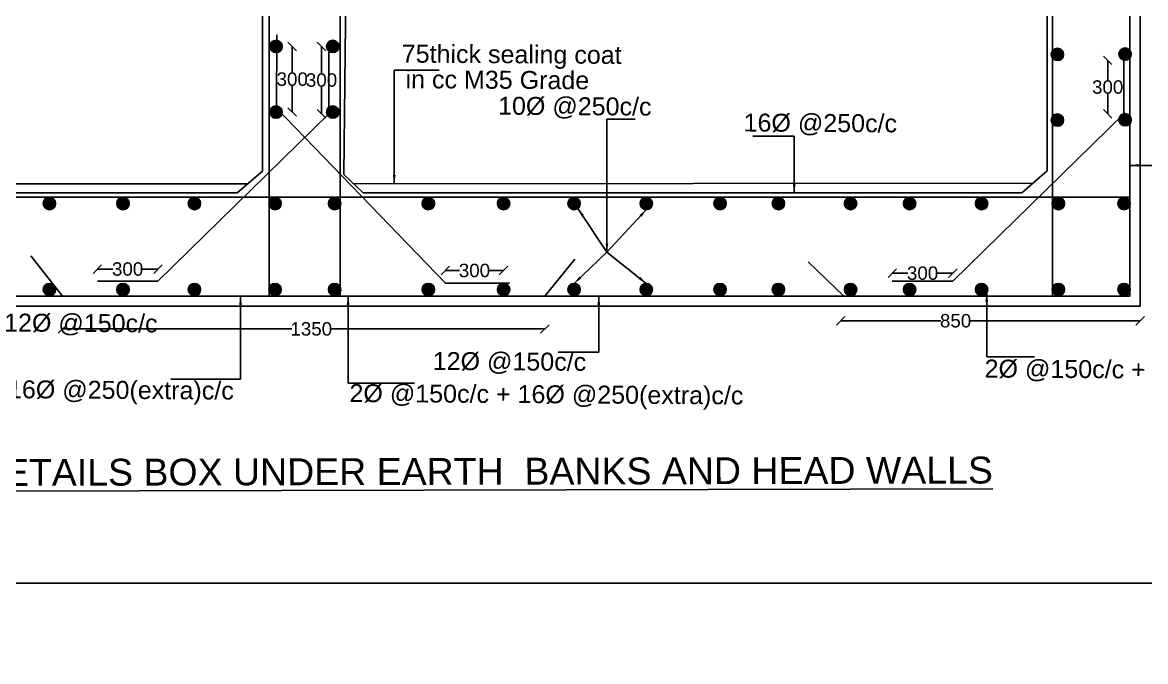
# Model space of a CAD drawing. Header units: millimetres. Extents: x 5124 to 6568637, y 2311 to 91879094.
# Drawn here: x 3779223 to 3791783, y 45932826 to 45939968 of the extents above; entities that cross this region are included whole.
import ezdxf

# ---------------------------------------------------------------- set-up
doc = ezdxf.new("R2010")
doc.units = ezdxf.units.MM
doc.header["$MEASUREMENT"] = 0
for name, color, linetype in [('DIMENSION', 7, 'Continuous'), ('DRAWING', 7, 'Continuous'), ('TEXT', 7, 'Continuous')]:
    doc.layers.add(name, color=color, linetype=linetype)
doc.styles.get("Standard").update_dxf_attribs({"font": 'arial.ttf', "height": 150})
doc.dimstyles.get("Standard").update_dxf_attribs({"dimtxt": 200, "dimasz": 110, "dimexe": 0.18, "dimexo": 0.0625, "dimgap": 0.09, "dimtad": 0, "dimtih": 1, "dimtoh": 1, "dimdec": 0, "dimzin": 0, "dimdsep": 46, "dimtxsty": 'Standard', "dimblk": 'OBLIQUE', "dimcen": 0.09, "dimse1": 1, "dimse2": 1, "dimadec": 0, "dimazin": 0, "dimtfac": 1, "dimtdec": 0, "dimtofl": 0, "dimtmove": 0, "dimatfit": 3, "dimfxl": 1, "dimtolj": 1, "dimtzin": 0, "dimarcsym": 0})

# ---------------------------------------------------------------- blocks, each defined once
blk = doc.blocks.new('_Oblique')
at = {"color": 0, "linetype": 'ByBlock', "lineweight": -2}
blk.add_line((-0.5, -0.5), (0.5, 0.5), dxfattribs=at)
blk = doc.blocks.new('*D70')
at = {"layer": 'Defpoints', "color": 0, "transparency": 16777216}
for p in [(3791723, 45946369), (3791723, 45946123), (3790742, 45932826)]:
    blk.add_point(p, dxfattribs=at)
at = {"layer": 'DIMENSION', "color": 0, "lineweight": -2, "transparency": 16777216}
for p, q in [((3790742, 45946369), (3791246, 45946369)), ((3791723, 45946369), (3791577, 45946369))]:
    blk.add_line(p, q, dxfattribs=at)
at = {"layer": 'DIMENSION', "color": 0, "lineweight": -2, "transparency": 16777216, "xscale": 95, "yscale": 95, "zscale": 95, "rotation": 180}
blk.add_blockref('_Oblique', (3790742, 45946369), dxfattribs=at)
at = {"layer": 'DIMENSION', "color": 0, "lineweight": -2, "transparency": 16777216, "xscale": 95, "yscale": 95, "zscale": 95}
blk.add_blockref('_Oblique', (3791723, 45946369), dxfattribs=at)
at = {"layer": 'DIMENSION', "color": 0, "transparency": 16777216, "insert": (3791411, 45946369), "char_height": 150, "attachment_point": 5}
blk.add_mtext('\\A1;350', dxfattribs=at)
blk = doc.blocks.new('*D78')
at = {"layer": 'Defpoints', "color": 0, "transparency": 16777216}
for p in [(3780061, 45937212), (3780061, 45937079), (3780738, 45937079)]:
    blk.add_point(p, dxfattribs=at)
at = {"layer": 'DIMENSION', "color": 0, "lineweight": -2, "transparency": 16777216}
for p, q in [((3780061, 45937212), (3780234, 45937212)), ((3780738, 45937212), (3780565, 45937212))]:
    blk.add_line(p, q, dxfattribs=at)
at = {"layer": 'DIMENSION', "color": 0, "lineweight": -2, "transparency": 16777216, "xscale": 95, "yscale": 95, "zscale": 95, "rotation": 180}
blk.add_blockref('_Oblique', (3780061, 45937212), dxfattribs=at)
at = {"layer": 'DIMENSION', "color": 0, "lineweight": -2, "transparency": 16777216, "xscale": 95, "yscale": 95, "zscale": 95}
blk.add_blockref('_Oblique', (3780738, 45937212), dxfattribs=at)
at = {"layer": 'DIMENSION', "color": 0, "transparency": 16777216, "insert": (3780399, 45937212), "char_height": 150, "attachment_point": 5}
blk.add_mtext('\\A1;300', dxfattribs=at)
blk = doc.blocks.new('*D79')
at = {"layer": 'Defpoints', "color": 0, "transparency": 16777216}
for p in [(3782059, 45939700), (3782059, 45938967), (3782240, 45938967)]:
    blk.add_point(p, dxfattribs=at)
at = {"layer": 'DIMENSION', "color": 0, "lineweight": -2, "transparency": 16777216}
for p, q in [((3782240, 45939700), (3782240, 45939411)), ((3782240, 45938967), (3782240, 45939257))]:
    blk.add_line(p, q, dxfattribs=at)
at = {"layer": 'DIMENSION', "color": 0, "lineweight": -2, "transparency": 16777216, "xscale": 95, "yscale": 95, "zscale": 95}
for p, rotation in [((3782240, 45939700), 90), ((3782240, 45938967), 270)]:
    blk.add_blockref('_Oblique', p, dxfattribs=dict(at, rotation=rotation))
at = {"layer": 'DIMENSION', "color": 0, "transparency": 16777216, "insert": (3782240, 45939334), "char_height": 150, "attachment_point": 5}
blk.add_mtext('\\A1;300', dxfattribs=at)
blk = doc.blocks.new('*D80')
at = {"layer": 'Defpoints', "color": 0, "transparency": 16777216}
for p in [(3782568, 45939700), (3782694, 45939700), (3782651, 45938948)]:
    blk.add_point(p, dxfattribs=at)
at = {"layer": 'DIMENSION', "color": 0, "lineweight": -2, "transparency": 16777216}
for p, q in [((3782568, 45939700), (3782568, 45939401)), ((3782568, 45938948), (3782568, 45939247))]:
    blk.add_line(p, q, dxfattribs=at)
at = {"layer": 'DIMENSION', "color": 0, "lineweight": -2, "transparency": 16777216, "xscale": 95, "yscale": 95, "zscale": 95}
for p, rotation in [((3782568, 45939700), 90), ((3782568, 45938948), 270)]:
    blk.add_blockref('_Oblique', p, dxfattribs=dict(at, rotation=rotation))
at = {"layer": 'DIMENSION', "color": 0, "transparency": 16777216, "insert": (3782568, 45939324), "char_height": 150, "attachment_point": 5}
blk.add_mtext('\\A1;300', dxfattribs=at)
blk = doc.blocks.new('*D86')
at = {"layer": 'Defpoints', "color": 0, "transparency": 16777216}
for p in [(3791360, 45939545), (3791555, 45939545), (3791542, 45938948)]:
    blk.add_point(p, dxfattribs=at)
at = {"layer": 'DIMENSION', "color": 0, "lineweight": -2, "transparency": 16777216}
for p, q in [((3791360, 45939545), (3791360, 45939323)), ((3791360, 45938948), (3791360, 45939170))]:
    blk.add_line(p, q, dxfattribs=at)
at = {"layer": 'DIMENSION', "color": 0, "lineweight": -2, "transparency": 16777216, "xscale": 95, "yscale": 95, "zscale": 95}
for p, rotation in [((3791360, 45939545), 90), ((3791360, 45938948), 270)]:
    blk.add_blockref('_Oblique', p, dxfattribs=dict(at, rotation=rotation))
at = {"layer": 'DIMENSION', "color": 0, "transparency": 16777216, "insert": (3791360, 45939246), "char_height": 150, "attachment_point": 5}
blk.add_mtext('\\A1;300', dxfattribs=at)
blk = doc.blocks.new('*D87')
at = {"layer": 'Defpoints', "color": 0, "transparency": 16777216}
for p in [(3788951, 45937166), (3788951, 45937079), (3789629, 45937079)]:
    blk.add_point(p, dxfattribs=at)
at = {"layer": 'DIMENSION', "color": 0, "lineweight": -2, "transparency": 16777216}
for p, q in [((3788951, 45937166), (3789125, 45937166)), ((3789629, 45937166), (3789456, 45937166))]:
    blk.add_line(p, q, dxfattribs=at)
at = {"layer": 'DIMENSION', "color": 0, "lineweight": -2, "transparency": 16777216, "xscale": 95, "yscale": 95, "zscale": 95, "rotation": 180}
blk.add_blockref('_Oblique', (3788951, 45937166), dxfattribs=at)
at = {"layer": 'DIMENSION', "color": 0, "lineweight": -2, "transparency": 16777216, "xscale": 95, "yscale": 95, "zscale": 95}
blk.add_blockref('_Oblique', (3789629, 45937166), dxfattribs=at)
at = {"layer": 'DIMENSION', "color": 0, "transparency": 16777216, "insert": (3789290, 45937166), "char_height": 150, "attachment_point": 5}
blk.add_mtext('\\A1;300', dxfattribs=at)
blk = doc.blocks.new('*D88')
at = {"layer": 'Defpoints', "color": 0, "transparency": 16777216}
for p in [(3788374, 45936911), (3791723, 45936797), (3791723, 45936634)]:
    blk.add_point(p, dxfattribs=at)
at = {"layer": 'DIMENSION', "color": 0, "lineweight": -2, "transparency": 16777216}
for p, q in [((3788374, 45936634), (3789494, 45936634)), ((3791723, 45936634), (3789825, 45936634))]:
    blk.add_line(p, q, dxfattribs=at)
at = {"layer": 'DIMENSION', "color": 0, "lineweight": -2, "transparency": 16777216, "xscale": 95, "yscale": 95, "zscale": 95, "rotation": 180}
blk.add_blockref('_Oblique', (3788374, 45936634), dxfattribs=at)
at = {"layer": 'DIMENSION', "color": 0, "lineweight": -2, "transparency": 16777216, "xscale": 95, "yscale": 95, "zscale": 95}
blk.add_blockref('_Oblique', (3791723, 45936634), dxfattribs=at)
at = {"layer": 'DIMENSION', "color": 0, "transparency": 16777216, "insert": (3789659, 45936634), "char_height": 150, "attachment_point": 5}
blk.add_mtext('\\A1;850', dxfattribs=at)
blk = doc.blocks.new('*D89')
at = {"layer": 'Defpoints', "color": 0, "transparency": 16777216}
for p in [(3779671, 45936911), (3785066, 45936911), (3785066, 45936543)]:
    blk.add_point(p, dxfattribs=at)
at = {"layer": 'DIMENSION', "color": 0, "lineweight": -2, "transparency": 16777216}
for p, q in [((3779671, 45936543), (3782236, 45936543)), ((3785066, 45936543), (3782669, 45936543))]:
    blk.add_line(p, q, dxfattribs=at)
at = {"layer": 'DIMENSION', "color": 0, "lineweight": -2, "transparency": 16777216, "xscale": 95, "yscale": 95, "zscale": 95, "rotation": 180}
blk.add_blockref('_Oblique', (3779671, 45936543), dxfattribs=at)
at = {"layer": 'DIMENSION', "color": 0, "lineweight": -2, "transparency": 16777216, "xscale": 95, "yscale": 95, "zscale": 95}
blk.add_blockref('_Oblique', (3785066, 45936543), dxfattribs=at)
at = {"layer": 'DIMENSION', "color": 0, "transparency": 16777216, "insert": (3782453, 45936543), "char_height": 150, "attachment_point": 5}
blk.add_mtext('\\A1;1350', dxfattribs=at)
blk = doc.blocks.new('*D90')
at = {"layer": 'Defpoints', "color": 0, "transparency": 16777216}
for p in [(3784603, 45937196), (3783952, 45937056), (3784603, 45937052)]:
    blk.add_point(p, dxfattribs=at)
at = {"layer": 'DIMENSION', "color": 0, "lineweight": -2, "transparency": 16777216}
for p, q in [((3783952, 45937196), (3784112, 45937196)), ((3784603, 45937196), (3784443, 45937196))]:
    blk.add_line(p, q, dxfattribs=at)
at = {"layer": 'DIMENSION', "color": 0, "lineweight": -2, "transparency": 16777216, "xscale": 95, "yscale": 95, "zscale": 95, "rotation": 180}
blk.add_blockref('_Oblique', (3783952, 45937196), dxfattribs=at)
at = {"layer": 'DIMENSION', "color": 0, "lineweight": -2, "transparency": 16777216, "xscale": 95, "yscale": 95, "zscale": 95}
blk.add_blockref('_Oblique', (3784603, 45937196), dxfattribs=at)
at = {"layer": 'DIMENSION', "color": 0, "transparency": 16777216, "insert": (3784278, 45937196), "char_height": 150, "attachment_point": 5}
blk.add_mtext('\\A1;300', dxfattribs=at)

msp = doc.modelspace()

# ---------------------------------------------------------------- hatches: boundary and pattern name
at = {"layer": 'DRAWING'}
h = msp.add_hatch(dxfattribs=at)
h.set_pattern_fill('ANSI31', color=256, scale=0.911215, style=0)
h.set_pattern_definition([(45, (507044.86059, 4073909.22832), (-0.0805408256441, 0.0805408256441), [])])
h.paths.add_polyline_path([(3782128.3, 45939700.5, 0.9586945), (3781990.5, 45939706.3), (3781990.5, 45939694.6, 0.9586945)])
h = msp.add_hatch(dxfattribs=at)
h.set_pattern_fill('ANSI31', color=256, scale=0.911215, style=0)
h.set_pattern_definition([(45, (507679.34445, 4073909.22832), (-0.0805408256441, 0.0805408256441), [])])
h.paths.add_polyline_path([(3782762.8, 45939700.5, 0.9586945), (3782625, 45939706.3), (3782625, 45939694.6, 0.9586945)])
h = msp.add_hatch(dxfattribs=at)
h.set_pattern_fill('ANSI31', color=256, scale=0.911215, style=0)
h.set_pattern_definition([(45, (515783.68146, 4073819.71666), (-0.0805408256441, 0.0805408256441), [])])
h.paths.add_polyline_path([(3790867.1, 45939610.9, 0.9586945), (3790729.3, 45939616.8), (3790729.3, 45939605.1, 0.9586945)])
h = msp.add_hatch(dxfattribs=at)
h.set_pattern_fill('ANSI31', color=256, scale=0.911215, style=0)
h.set_pattern_definition([(45, (516540.87119, 4073823.20804), (-0.0805408256441, 0.0805408256441), [])])
h.paths.add_polyline_path([(3791624.3, 45939614.4, 0.9586945), (3791486.5, 45939620.3), (3791486.5, 45939608.6, 0.9586945)])
h = msp.add_hatch(dxfattribs=at)
h.set_pattern_fill('ANSI31', color=256, scale=0.911215, style=0)
h.set_pattern_definition([(45, (507044.86059, 4073176.03935), (-0.0805408256441, 0.0805408256441), [])])
h.paths.add_polyline_path([(3782128.3, 45938967.3, 0.9586945), (3781990.5, 45938973.1), (3781990.5, 45938961.5, 0.9586945)])
h = msp.add_hatch(dxfattribs=at)
h.set_pattern_fill('ANSI31', color=256, scale=0.911215, style=0)
h.set_pattern_definition([(45, (507679.34445, 4073176.03935), (-0.0805408256441, 0.0805408256441), [])])
h.paths.add_polyline_path([(3782762.8, 45938967.3, 0.9586945), (3782625, 45938973.1), (3782625, 45938961.5, 0.9586945)])
h = msp.add_hatch(dxfattribs=at)
h.set_pattern_fill('ANSI31', color=256, scale=0.911215, style=0)
h.set_pattern_definition([(45, (515783.68146, 4073086.52769), (-0.0805408256441, 0.0805408256441), [])])
h.paths.add_polyline_path([(3790867.1, 45938877.8, 0.9586945), (3790729.3, 45938883.6), (3790729.3, 45938871.9, 0.9586945)])
h = msp.add_hatch(dxfattribs=at)
h.set_pattern_fill('ANSI31', color=256, scale=0.911215, style=0)
h.set_pattern_definition([(45, (516540.87119, 4073090.01907), (-0.0805408256441, 0.0805408256441), [])])
h.paths.add_polyline_path([(3791624.3, 45938881.2, 0.9586945), (3791486.5, 45938887.1), (3791486.5, 45938875.4, 0.9586945)])
h = msp.add_hatch(dxfattribs=at)
h.set_pattern_fill('ANSI31', color=256, scale=0.911215, style=0)
h.set_pattern_definition([(45, (504510.06218, 4072153.48754), (-0.0805408256441, 0.0805408256441), [])])
h.paths.add_polyline_path([(3779593.5, 45937944.7, 0.9586945), (3779455.7, 45937950.5), (3779455.7, 45937938.9, 0.9586945)])
h = msp.add_hatch(dxfattribs=at)
h.set_pattern_fill('ANSI31', color=256, scale=0.911215, style=0)
h.set_pattern_definition([(45, (505332.8922, 4072153.48754), (-0.0805408256441, 0.0805408256441), [])])
h.paths.add_polyline_path([(3780416.3, 45937944.7, 0.9586945), (3780278.5, 45937950.5), (3780278.5, 45937938.9, 0.9586945)])
h = msp.add_hatch(dxfattribs=at)
h.set_pattern_fill('ANSI31', color=256, scale=0.911215, style=0)
h.set_pattern_definition([(45, (506132.35743, 4072153.48754), (-0.0805408256441, 0.0805408256441), [])])
h.paths.add_polyline_path([(3781215.8, 45937944.7, 0.9586945), (3781078, 45937950.5), (3781078, 45937938.9, 0.9586945)])
h = msp.add_hatch(dxfattribs=at)
h.set_pattern_fill('ANSI31', color=256, scale=0.911215, style=0)
h.set_pattern_definition([(45, (507033.4595, 4072153.48754), (-0.0805408256441, 0.0805408256441), [])])
h.paths.add_polyline_path([(3782116.9, 45937944.7, 0.9586945), (3781979.1, 45937950.5), (3781979.1, 45937938.9, 0.9586945)])
h = msp.add_hatch(dxfattribs=at)
h.set_pattern_fill('ANSI31', color=256, scale=0.911215, style=0)
h.set_pattern_definition([(45, (507699.87523, 4072153.48754), (-0.0805408256441, 0.0805408256441), [])])
h.paths.add_polyline_path([(3782783.3, 45937944.7, 0.9586945), (3782645.5, 45937950.5), (3782645.5, 45937938.9, 0.9586945)])
h = msp.add_hatch(dxfattribs=at)
h.set_pattern_fill('ANSI31', color=256, scale=0.911215, style=0)
h.set_pattern_definition([(45, (508747.65626, 4072153.48754), (-0.0805408256441, 0.0805408256441), [])])
h.paths.add_polyline_path([(3783831.1, 45937944.7, 0.9586945), (3783693.3, 45937950.5), (3783693.3, 45937938.9, 0.9586945)])
h = msp.add_hatch(dxfattribs=at)
h.set_pattern_fill('ANSI31', color=256, scale=0.911215, style=0)
h.set_pattern_definition([(45, (509588.52909, 4072153.48754), (-0.0805408256441, 0.0805408256441), [])])
h.paths.add_polyline_path([(3784672, 45937944.7, 0.9586945), (3784534.2, 45937950.5), (3784534.2, 45937938.9, 0.9586945)])
h = msp.add_hatch(dxfattribs=at)
h.set_pattern_fill('ANSI31', color=256, scale=0.911215, style=0)
h.set_pattern_definition([(45, (510378.25899, 4072153.48754), (-0.0805408256441, 0.0805408256441), [])])
h.paths.add_polyline_path([(3785461.7, 45937944.7, 0.9586945), (3785323.9, 45937950.5), (3785323.9, 45937938.9, 0.9586945)])
h = msp.add_hatch(dxfattribs=at)
h.set_pattern_fill('ANSI31', color=256, scale=0.911215, style=0)
h.set_pattern_definition([(45, (511185.38268, 4072153.48754), (-0.0805408256441, 0.0805408256441), [])])
h.paths.add_polyline_path([(3786268.8, 45937944.7, 0.9586945), (3786131, 45937950.5), (3786131, 45937938.9, 0.9586945)])
h = msp.add_hatch(dxfattribs=at)
h.set_pattern_fill('ANSI31', color=256, scale=0.911215, style=0)
h.set_pattern_definition([(45, (512010.41938, 4072153.48754), (-0.0805408256441, 0.0805408256441), [])])
h.paths.add_polyline_path([(3787093.9, 45937944.7, 0.9586945), (3786956.1, 45937950.5), (3786956.1, 45937938.9, 0.9586945)])
h = msp.add_hatch(dxfattribs=at)
h.set_pattern_fill('ANSI31', color=256, scale=0.911215, style=0)
h.set_pattern_definition([(45, (512662.68643, 4072153.48754), (-0.0805408256441, 0.0805408256441), [])])
h.paths.add_polyline_path([(3787746.1, 45937944.7, 0.9586945), (3787608.3, 45937950.5), (3787608.3, 45937938.9, 0.9586945)])
h = msp.add_hatch(dxfattribs=at)
h.set_pattern_fill('ANSI31', color=256, scale=0.911215, style=0)
h.set_pattern_definition([(45, (513469.81012, 4072153.48754), (-0.0805408256441, 0.0805408256441), [])])
h.paths.add_polyline_path([(3788553.3, 45937944.7, 0.9586945), (3788415.5, 45937950.5), (3788415.5, 45937938.9, 0.9586945)])
h = msp.add_hatch(dxfattribs=at)
h.set_pattern_fill('ANSI31', color=256, scale=0.911215, style=0)
h.set_pattern_definition([(45, (514129.86544, 4072153.48754), (-0.0805408256441, 0.0805408256441), [])])
h.paths.add_polyline_path([(3789213.3, 45937944.7, 0.9586945), (3789075.5, 45937950.5), (3789075.5, 45937938.9, 0.9586945)])
h = msp.add_hatch(dxfattribs=at)
h.set_pattern_fill('ANSI31', color=256, scale=0.911215, style=0)
h.set_pattern_definition([(45, (514935.43147, 4072153.48754), (-0.0805408256441, 0.0805408256441), [])])
h.paths.add_polyline_path([(3790018.9, 45937944.7, 0.9586945), (3789881.1, 45937950.5), (3789881.1, 45937938.9, 0.9586945)])
h = msp.add_hatch(dxfattribs=at)
h.set_pattern_fill('ANSI31', color=256, scale=0.911215, style=0)
h.set_pattern_definition([(45, (515793.56829, 4072153.48754), (-0.0805408256441, 0.0805408256441), [])])
h.paths.add_polyline_path([(3790877, 45937944.7, 0.9586945), (3790739.2, 45937950.5), (3790739.2, 45937938.9, 0.9586945)])
h = msp.add_hatch(dxfattribs=at)
h.set_pattern_fill('ANSI31', color=256, scale=0.911215, style=0)
h.set_pattern_definition([(45, (516528.39093, 4072153.48754), (-0.0805408256441, 0.0805408256441), [])])
h.paths.add_polyline_path([(3791611.8, 45937944.7, 0.9586945), (3791474, 45937950.5), (3791474, 45937938.9, 0.9586945)])
h = msp.add_hatch(dxfattribs=at)
h.set_pattern_fill('ANSI31', color=256, scale=0.911215, style=0)
h.set_pattern_definition([(45, (504510.06218, 4071191.97461), (-0.0805408256441, 0.0805408256441), [])])
h.paths.add_polyline_path([(3779593.5, 45936983.2, 0.9586945), (3779455.7, 45936989), (3779455.7, 45936977.4, 0.9586945)])
h = msp.add_hatch(dxfattribs=at)
h.set_pattern_fill('ANSI31', color=256, scale=0.911215, style=0)
h.set_pattern_definition([(45, (505332.8922, 4071191.97461), (-0.0805408256441, 0.0805408256441), [])])
h.paths.add_polyline_path([(3780416.3, 45936983.2, 0.9586945), (3780278.5, 45936989), (3780278.5, 45936977.4, 0.9586945)])
h = msp.add_hatch(dxfattribs=at)
h.set_pattern_fill('ANSI31', color=256, scale=0.911215, style=0)
h.set_pattern_definition([(45, (506132.35743, 4071191.97461), (-0.0805408256441, 0.0805408256441), [])])
h.paths.add_polyline_path([(3781215.8, 45936983.2, 0.9586945), (3781078, 45936989), (3781078, 45936977.4, 0.9586945)])
h = msp.add_hatch(dxfattribs=at)
h.set_pattern_fill('ANSI31', color=256, scale=0.911215, style=0)
h.set_pattern_definition([(45, (507033.4595, 4071191.97461), (-0.0805408256441, 0.0805408256441), [])])
h.paths.add_polyline_path([(3782116.9, 45936983.2, 0.9586945), (3781979.1, 45936989), (3781979.1, 45936977.4, 0.9586945)])
h = msp.add_hatch(dxfattribs=at)
h.set_pattern_fill('ANSI31', color=256, scale=0.911215, style=0)
h.set_pattern_definition([(45, (507699.87523, 4071191.97461), (-0.0805408256441, 0.0805408256441), [])])
h.paths.add_polyline_path([(3782783.3, 45936983.2, 0.9586945), (3782645.5, 45936989), (3782645.5, 45936977.4, 0.9586945)])
h = msp.add_hatch(dxfattribs=at)
h.set_pattern_fill('ANSI31', color=256, scale=0.911215, style=0)
h.set_pattern_definition([(45, (508747.65626, 4071191.97461), (-0.0805408256441, 0.0805408256441), [])])
h.paths.add_polyline_path([(3783831.1, 45936983.2, 0.9586945), (3783693.3, 45936989), (3783693.3, 45936977.4, 0.9586945)])
h = msp.add_hatch(dxfattribs=at)
h.set_pattern_fill('ANSI31', color=256, scale=0.911215, style=0)
h.set_pattern_definition([(45, (509588.52909, 4071191.97461), (-0.0805408256441, 0.0805408256441), [])])
h.paths.add_polyline_path([(3784672, 45936983.2, 0.9586945), (3784534.2, 45936989), (3784534.2, 45936977.4, 0.9586945)])
h = msp.add_hatch(dxfattribs=at)
h.set_pattern_fill('ANSI31', color=256, scale=0.911215, style=0)
h.set_pattern_definition([(45, (510378.25899, 4071191.97461), (-0.0805408256441, 0.0805408256441), [])])
h.paths.add_polyline_path([(3785461.7, 45936983.2, 0.9586945), (3785323.9, 45936989), (3785323.9, 45936977.4, 0.9586945)])
h = msp.add_hatch(dxfattribs=at)
h.set_pattern_fill('ANSI31', color=256, scale=0.911215, style=0)
h.set_pattern_definition([(45, (511185.38268, 4071191.97461), (-0.0805408256441, 0.0805408256441), [])])
h.paths.add_polyline_path([(3786268.8, 45936983.2, 0.9586945), (3786131, 45936989), (3786131, 45936977.4, 0.9586945)])
h = msp.add_hatch(dxfattribs=at)
h.set_pattern_fill('ANSI31', color=256, scale=0.911215, style=0)
h.set_pattern_definition([(45, (512010.41938, 4071191.97461), (-0.0805408256441, 0.0805408256441), [])])
h.paths.add_polyline_path([(3787093.9, 45936983.2, 0.9586945), (3786956.1, 45936989), (3786956.1, 45936977.4, 0.9586945)])
h = msp.add_hatch(dxfattribs=at)
h.set_pattern_fill('ANSI31', color=256, scale=0.911215, style=0)
h.set_pattern_definition([(45, (512662.68643, 4071191.97461), (-0.0805408256441, 0.0805408256441), [])])
h.paths.add_polyline_path([(3787746.1, 45936983.2, 0.9586945), (3787608.3, 45936989), (3787608.3, 45936977.4, 0.9586945)])
h = msp.add_hatch(dxfattribs=at)
h.set_pattern_fill('ANSI31', color=256, scale=0.911215, style=0)
h.set_pattern_definition([(45, (513469.81012, 4071191.97461), (-0.0805408256441, 0.0805408256441), [])])
h.paths.add_polyline_path([(3788553.3, 45936983.2, 0.9586945), (3788415.5, 45936989), (3788415.5, 45936977.4, 0.9586945)])
h = msp.add_hatch(dxfattribs=at)
h.set_pattern_fill('ANSI31', color=256, scale=0.911215, style=0)
h.set_pattern_definition([(45, (514129.86544, 4071191.97461), (-0.0805408256441, 0.0805408256441), [])])
h.paths.add_polyline_path([(3789213.3, 45936983.2, 0.9586945), (3789075.5, 45936989), (3789075.5, 45936977.4, 0.9586945)])
h = msp.add_hatch(dxfattribs=at)
h.set_pattern_fill('ANSI31', color=256, scale=0.911215, style=0)
h.set_pattern_definition([(45, (514935.43147, 4071191.97461), (-0.0805408256441, 0.0805408256441), [])])
h.paths.add_polyline_path([(3790018.9, 45936983.2, 0.9586945), (3789881.1, 45936989), (3789881.1, 45936977.4, 0.9586945)])
h = msp.add_hatch(dxfattribs=at)
h.set_pattern_fill('ANSI31', color=256, scale=0.911215, style=0)
h.set_pattern_definition([(45, (515793.56829, 4071191.97461), (-0.0805408256441, 0.0805408256441), [])])
h.paths.add_polyline_path([(3790877, 45936983.2, 0.9586945), (3790739.2, 45936989), (3790739.2, 45936977.4, 0.9586945)])
h = msp.add_hatch(dxfattribs=at)
h.set_pattern_fill('ANSI31', color=256, scale=0.911215, style=0)
h.set_pattern_definition([(45, (516528.39093, 4071191.97461), (-0.0805408256441, 0.0805408256441), [])])
h.paths.add_polyline_path([(3791611.8, 45936983.2, 0.9586945), (3791474, 45936989), (3791474, 45936977.4, 0.9586945)])

# ---------------------------------------------------------------- linework, layer by layer
at = {"layer": 'DIMENSION'}
for points in [[(3772988.6, 45944909.1), (3791723.2, 45944909.1), (3791723.2, 45936796.7), (3772988.6, 45936796.7)], [(3773102.6, 45944795.1), (3791609.2, 45944795.1), (3791609.2, 45936910.7), (3773102.6, 45936910.7)]]:
    msp.add_lwpolyline(points, close=True, dxfattribs=at)
for points in [[(3781982.7, 45944795.1), (3781982.7, 45936910.7)], [(3782774.9, 45944795.1), (3782774.9, 45936910.7)], [(3790741.5, 45944795.1), (3790741.5, 45936910.7)], [(3773102.6, 45938016.7), (3791609.2, 45938016.7)], [(3779671.3, 45936910.7), (3779317.8, 45937360.3)], [(3785066, 45936910.7), (3785400.9, 45937321.2)], [(3788411, 45936910.7), (3788011, 45937294)]]:
    msp.add_lwpolyline(points, dxfattribs=at)
at = {"layer": 'DRAWING'}
msp.add_lwpolyline([(3802954.6, 45959703.9), (3769210.2, 45959703.9), (3769210.2, 45933703.6), (3802954.6, 45933703.6)], close=True, dxfattribs=at)
for points in [[(3774282.3, 45943686.4), (3781615.7, 45943686.4), (3781906.8, 45943383.7), (3781906.8, 45938306.5), (3781626.1, 45938063.3), (3774257, 45938063.3), (3774042.4, 45938266.1), (3774042.4, 45943449.7), (3774282.3, 45943686.4)], [(3783206.6, 45943688.9), (3790390.8, 45943688.5), (3790681.8, 45943385.9), (3790681.8, 45938308.6), (3790401.2, 45938065.4), (3783032, 45938065.4), (3782817.5, 45938268.2), (3782872.3, 45943338.2), (3783206.6, 45943688.9)], [(3782068.2, 45939829.1), (3782063.8, 45939010.4), (3783952.5, 45937055.6), (3784671.2, 45937055.6)], [(3782651.2, 45939638.1), (3782651.2, 45938947.6), (3780738.1, 45937078.7), (3780060.6, 45937078.7)], [(3791542, 45939638.1), (3791542, 45938947.6), (3789629, 45937078.7), (3788951.4, 45937078.7)], [(3774149.7, 45938164.7), (3781744.3, 45938165.7)], [(3782924.8, 45938166.8), (3790525.3, 45938173)]]:
    msp.add_lwpolyline(points, dxfattribs=at)
for centre in [(3782059.3, 45939700.5), (3782693.8, 45939700.5), (3790798.1, 45939610.9), (3791555.3, 45939614.4), (3782059.3, 45938967.3), (3782693.8, 45938967.3), (3790798.1, 45938877.8), (3791555.3, 45938881.2), (3779524.5, 45937944.7), (3780347.3, 45937944.7), (3781146.8, 45937944.7), (3782047.9, 45937944.7), (3782714.3, 45937944.7), (3783762.1, 45937944.7), (3784603, 45937944.7), (3785392.7, 45937944.7), (3786199.8, 45937944.7), (3787024.8, 45937944.7), (3787677.1, 45937944.7), (3788484.2, 45937944.7), (3789144.3, 45937944.7), (3789949.9, 45937944.7), (3790808, 45937944.7), (3791542.8, 45937944.7), (3779524.5, 45936983.2), (3780347.3, 45936983.2), (3781146.8, 45936983.2), (3782047.9, 45936983.2), (3782714.3, 45936983.2), (3783762.1, 45936983.2), (3784603, 45936983.2), (3785392.7, 45936983.2), (3786199.8, 45936983.2), (3787024.8, 45936983.2), (3787677.1, 45936983.2), (3788484.2, 45936983.2), (3789144.3, 45936983.2), (3789949.9, 45936983.2), (3790808, 45936983.2), (3791542.8, 45936983.2)]:
    msp.add_circle(centre, 69, dxfattribs=at)

# ---------------------------------------------------------------- texts
for s, p in [('75thick sealing coat', (3783464.4, 45939520.1)), ('in cc M35 Grade', (3783506.8, 45939234.2)), ('10Ø @250c/c  ', (3784541.6, 45938937.9)), ('16Ø @250c/c  ', (3787287.6, 45938750.3)), ('12Ø @150c/c ', (3779017.2, 45936514.7)), ('12Ø @150c/c ', (3783810.8, 45936085.3)), ('2Ø @150c/c + 16Ø @250(extra)c/c  ', (3789983.1, 45936000.6)), ('2Ø @150c/c + 16Ø @250(extra)c/c  ', (3777180.9, 45935780.3)), ('2Ø @150c/c + 16Ø @250(extra)c/c  ', (3782880, 45935726.2))]:
    msp.add_text(s, height=200.467, rotation=359.65712, dxfattribs=at).set_placement(p)
at = {"layer": 'TEXT'}
msp.add_text('%%UR.C.C DETAILS BOX UNDER EARTH  BANKS AND HEAD WALLS', height=300, rotation=0.1412, dxfattribs=at).set_placement((3777456.4, 45934784.9))

# ---------------------------------------------------------------- dimensions: what is measured, and where the dimension line sits
at = {"layer": 'DIMENSION'}
for base, p1, p2, text, picture, middle in [((3791723.2, 45946369.3), (3790741.5, 45932826.1), (3791723.2, 45946123.2), '350', '*D70', (3791411.3, 45946369.3)), ((3785066, 45936543), (3779671.3, 45936910.7), (3785066, 45936910.7), '1350', '*D89', (3782452.7, 45936543)), ((3791723.2, 45936633.7), (3788374, 45936910.7), (3791723.2, 45936796.7), '850', '*D88', (3789659.2, 45936633.7))]:
    dim = msp.add_linear_dim(base=base, p1=p1, p2=p2, text=text, dimstyle='Standard', override={"dimasz": 95, "dimfxl": 2000, "dimarcsym": 1}, dxfattribs=at)
    dim.commit()
    dim.dimension.update_dxf_attribs({"geometry": picture, "text_midpoint": middle, "dimtype": 160})
for base, p1, p2, picture, middle in [((3782239.5, 45938967.3), (3782059.3, 45939700.5), (3782059.3, 45938967.3), '*D79', (3782239.5, 45939333.9)), ((3782568, 45939700.5), (3782651.2, 45938947.6), (3782693.8, 45939700.5), '*D80', (3782568, 45939324)), ((3791360.4, 45939545.4), (3791542, 45938947.6), (3791555.3, 45939545.4), '*D86', (3791360.4, 45939246.5))]:
    dim = msp.add_linear_dim(base=base, p1=p1, p2=p2, angle=90, text='300', dimstyle='Standard', override={"dimasz": 95, "dimfxl": 2000, "dimarcsym": 1}, dxfattribs=at)
    dim.commit()
    dim.dimension.update_dxf_attribs({"geometry": picture, "text_midpoint": middle})
for base, p1, p2, picture, middle in [((3780060.6, 45937212.1), (3780738.1, 45937078.7), (3780060.6, 45937078.7), '*D78', (3780399.3, 45937212.1)), ((3784603.3, 45937195.9), (3783952.5, 45937055.6), (3784603.3, 45937052.2), '*D90', (3784277.9, 45937195.9)), ((3788951.4, 45937166.2), (3789629, 45937078.7), (3788951.4, 45937078.7), '*D87', (3789290.2, 45937166.2))]:
    dim = msp.add_linear_dim(base=base, p1=p1, p2=p2, text='300', dimstyle='Standard', override={"dimasz": 95, "dimfxl": 2000, "dimarcsym": 1}, dxfattribs=at)
    dim.commit()
    dim.dimension.update_dxf_attribs({"geometry": picture, "text_midpoint": middle})

# ---------------------------------------------------------------- leaders
at = {"layer": 'DRAWING'}
for points in [[(3783381.2, 45938167.2), (3783381.2, 45939437), (3783884.9, 45939437)], [(3785759.5, 45937402.2), (3785759.5, 45938887.5), (3786073.9, 45938887.5)], [(3787854.4, 45938065.4), (3787854.4, 45938699.5), (3787391.4, 45938699.5)], [(3791609.2, 45938371.4), (3792259.3, 45938371.4)], [(3785435.7, 45937890.8), (3785759.5, 45937402.2)], [(3786199.8, 45937875.7), (3785759.5, 45937402.2)], [(3785392.7, 45937052.2), (3785759.5, 45937402.2)], [(3786199.8, 45937052.2), (3785759.5, 45937402.2)], [(3781662.1, 45936910.7), (3781662.1, 45935981.4), (3780881.3, 45935981.4)], [(3782864.7, 45936910.7), (3782864.7, 45935936.2), (3783606.4, 45935936.2)], [(3785668.6, 45936910.7), (3785668.6, 45936284.2), (3785213.5, 45936284.2)], [(3790007.2, 45936944.8), (3790007.2, 45936232.3), (3790541, 45936232.3)]]:
    msp.add_leader(points, dimstyle='Standard', override={"dimasz": 95, "dimgap": 0.09, "dimtad": 0, "dimfxl": 2000, "dimarcsym": 1}, dxfattribs=at)

doc.saveas('drawing.dxf')
